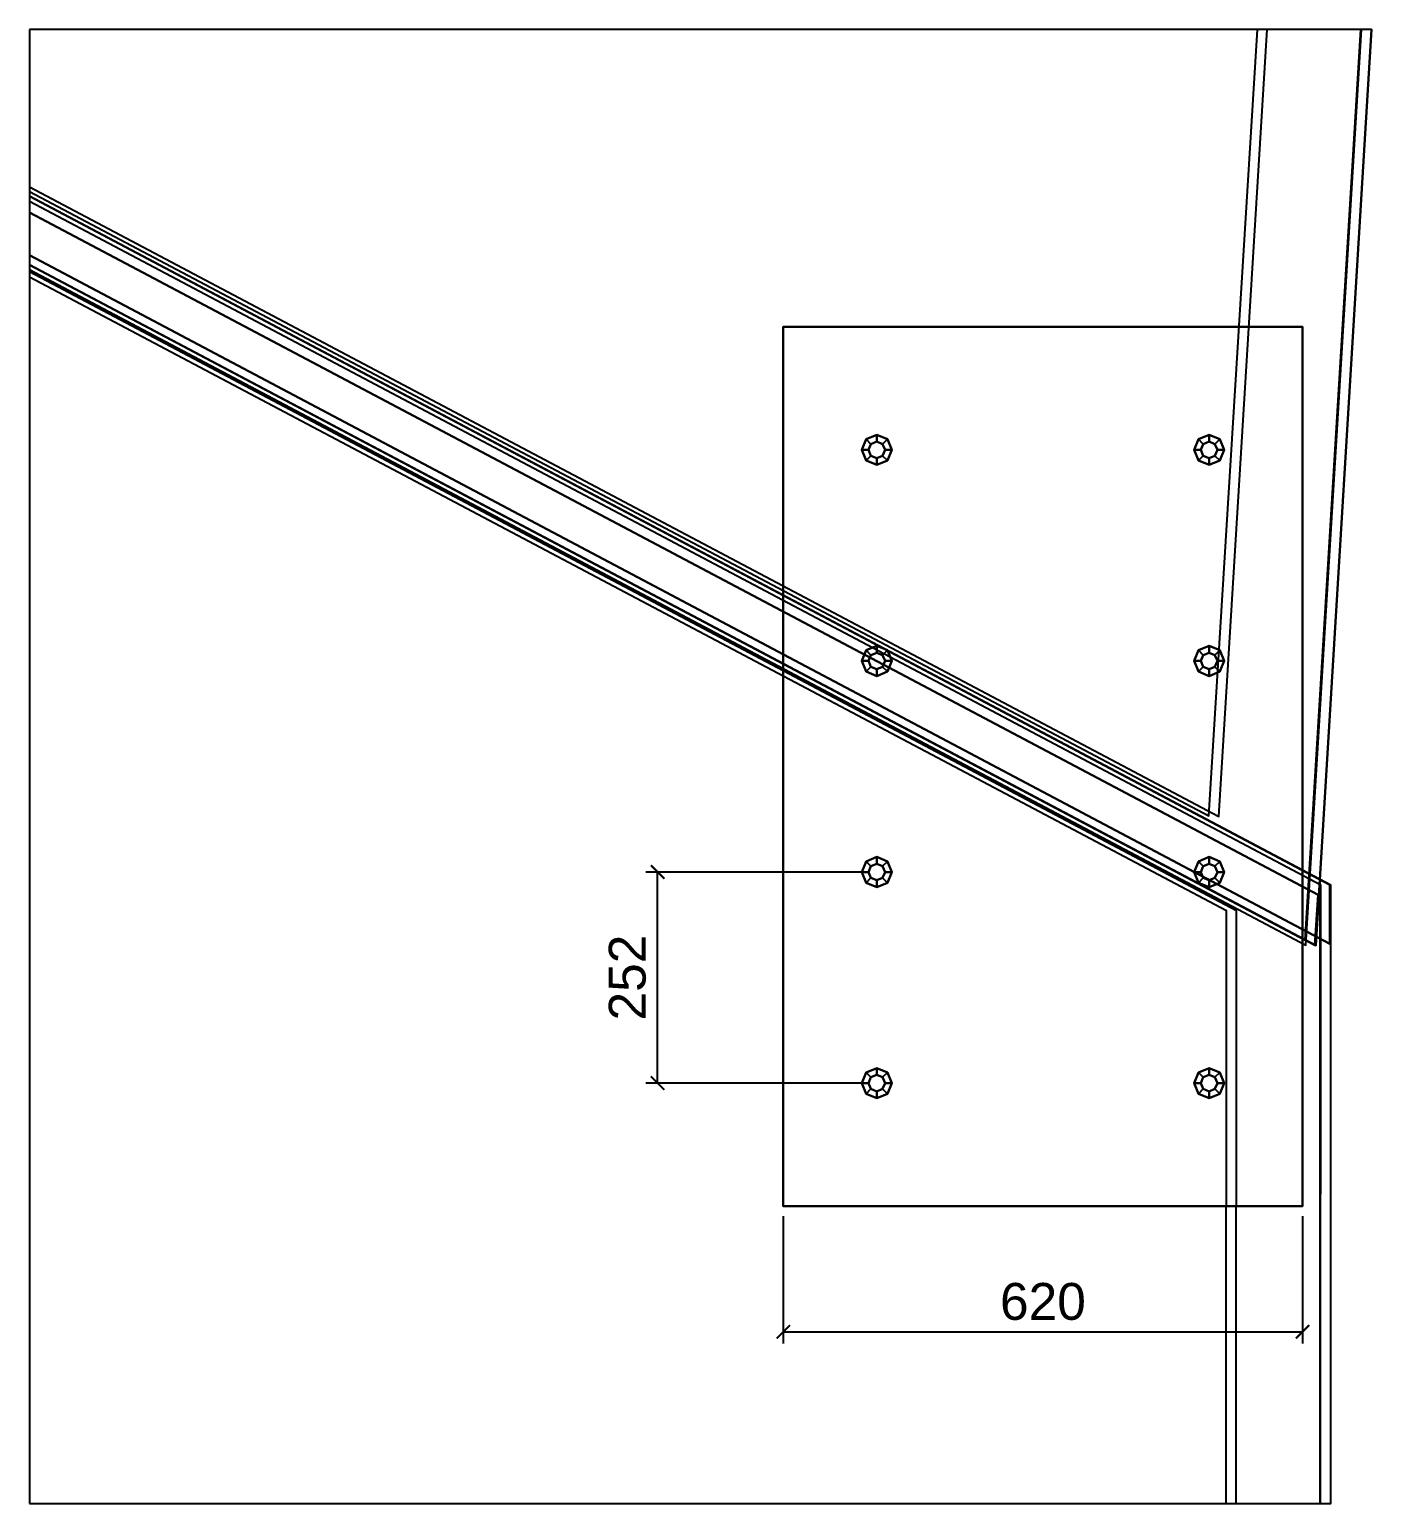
# Model space of a CAD drawing. Header units: millimetres. Extents: x -48000 to 1060615, y -2000 to 333000.
# Drawn here: x 1038790 to 1040392, y -880 to 880 of the extents above; entities that cross this region are included whole.
import ezdxf

# ---------------------------------------------------------------- set-up
doc = ezdxf.new("R2010")
doc.units = ezdxf.units.MM
doc.layers.add('D-STR-DIM', color=7, linetype='Continuous', lineweight=13)
doc.layers.add('D-STR-STRC', color=7, linetype='Continuous', lineweight=25)
doc.styles.add('OpenSansCondensed-Light', font='OpenSansCondensed-Light.ttf')
doc.styles.add('TOWER_UNICODE', font='Arial Unicode.ttf')
doc.dimstyles.new('EZDXF', dxfattribs={"dimtxt": 0.25, "dimasz": 0.175, "dimexe": 0.375, "dimexo": 0.125, "dimgap": 0.1, "dimtad": 1, "dimlfac": 100, "dimzin": 12, "dimdsep": 46, "dimtxsty": 'OpenSansCondensed-Light', "dimblk": 'ARCHTICK', "dimcen": 2.5, "dimazin": 3, "dimtfac": 0.5, "dimtmove": 2, "dimatfit": 3})

# ---------------------------------------------------------------- blocks, each defined once
blk = doc.blocks.new('_ARCHTICK')
at = {"color": 0, "linetype": 'BYBLOCK', "const_width": 0.15}
blk.add_lwpolyline([(-0.5, -0.5), (0.5, 0.5)], dxfattribs=at)

msp = doc.modelspace()

# ---------------------------------------------------------------- linework, layer by layer
at = {"layer": 'D-STR-STRC'}
for points in [[(1038790, 880), (1038790, 599.13), (1040325.69, -213.85), (1040392.32, 880)], [(1038790, 880), (1038790, 593.6), (1040313.88, -213.13), (1040380.47, 880)], [(1038790, 880), (1038790, 692.1), (1040209.99, -59.63), (1040267.88, 880)], [(1038790, 880), (1038790, 686.57), (1040198.19, -58.91), (1040256.02, 880)], [(1040343.61, -141.67), (1038790, 680.8), (1038790, 680.8), (1040331.11, -135.05)], [(1038790, -880), (1040343.56, -880), (1040343.61, -141.67), (1038790, 680.8)], [(1038790, 680.8), (1040342.72, -141.2), (1038790, 680.8)], [(1038790, -880), (1040331.57, -880), (1040331.62, -141.67), (1038790, 674.45)], [(1038790, 661.28), (1040328.47, -153.17), (1038790, 661.28)], [(1038790, 610.39), (1040342.72, -211.61), (1038790, 610.39)], [(1040325.69, -213.85), (1038790, 599.13), (1038790, 599.13), (1040313.19, -207.23)], [(1038790, 599.13), (1040324.8, -213.38), (1038790, 599.13)], [(1038790, -880), (1040230.6, -880), (1040231.06, -172.35), (1038790, 590.54)], [(1038790, -880), (1040218.61, -880), (1040219.07, -172.35), (1038790, 584.19)], [(1039690, -525), (1040310, -525), (1040310, 525), (1039690, 525)], [(1040310, 525), (1039690, 525), (1039690, 525), (1040310, 525)], [(1039690, 525), (1039690, -525), (1039690, -525), (1039690, 525)], [(1040310, -525), (1039690, -525), (1039690, 525), (1040310, 525)], [(1039690, -525), (1039690, 525), (1039690, 525), (1039690, -525)], [(1039690, 525), (1040310, 525), (1040310, 525), (1039690, 525)], [(1040310, -525), (1040310, 525), (1040310, 525), (1040310, -525)], [(1040310, 525), (1040310, -525), (1040310, -525), (1040310, 525)], [(1039819.6, 378), (1039814.33, 390.73), (1039801.6, 396), (1039788.87, 390.73), (1039783.6, 378), (1039788.87, 365.27), (1039801.6, 360), (1039814.33, 365.27)], [(1039783.6, 378), (1039788.87, 390.73), (1039801.6, 396), (1039814.33, 390.73), (1039819.6, 378), (1039814.33, 365.27), (1039801.6, 360), (1039788.87, 365.27)], [(1039788.87, 390.73), (1039783.6, 378), (1039783.6, 378), (1039788.87, 390.73)], [(1039788.87, 390.73), (1039783.6, 378), (1039791.7, 378), (1039794.6, 385)], [(1039783.6, 378), (1039788.87, 390.73), (1039788.87, 390.73), (1039783.6, 378)], [(1039783.6, 378), (1039788.87, 390.73), (1039794.6, 385), (1039791.7, 378)], [(1039801.6, 396), (1039788.87, 390.73), (1039788.87, 390.73), (1039801.6, 396)], [(1039801.6, 396), (1039788.87, 390.73), (1039794.6, 385), (1039801.6, 387.9)], [(1039788.87, 390.73), (1039801.6, 396), (1039801.6, 396), (1039788.87, 390.73)], [(1039788.87, 390.73), (1039801.6, 396), (1039801.6, 387.9), (1039794.6, 385)], [(1039811.5, 378), (1039808.6, 385), (1039801.6, 387.9), (1039794.6, 385), (1039791.7, 378), (1039794.6, 371), (1039801.6, 368.1), (1039808.6, 371)], [(1039791.7, 378), (1039794.6, 385), (1039801.6, 387.9), (1039808.6, 385), (1039811.5, 378), (1039808.6, 371), (1039801.6, 368.1), (1039794.6, 371)], [(1039814.33, 390.73), (1039801.6, 396), (1039801.6, 396), (1039814.33, 390.73)], [(1039814.33, 390.73), (1039801.6, 396), (1039801.6, 387.9), (1039808.6, 385)], [(1039801.6, 396), (1039814.33, 390.73), (1039814.33, 390.73), (1039801.6, 396)], [(1039801.6, 396), (1039814.33, 390.73), (1039808.6, 385), (1039801.6, 387.9)], [(1039819.6, 378), (1039814.33, 390.73), (1039808.6, 385), (1039811.5, 378)], [(1039814.33, 390.73), (1039819.6, 378), (1039811.5, 378), (1039808.6, 385)], [(1039819.6, 378), (1039814.33, 390.73), (1039814.33, 390.73), (1039819.6, 378)], [(1039814.33, 390.73), (1039819.6, 378), (1039819.6, 378), (1039814.33, 390.73)], [(1040216.4, 378), (1040211.13, 390.73), (1040198.4, 396), (1040185.67, 390.73), (1040180.4, 378), (1040185.67, 365.27), (1040198.4, 360), (1040211.13, 365.27)], [(1040180.4, 378), (1040185.67, 390.73), (1040198.4, 396), (1040211.13, 390.73), (1040216.4, 378), (1040211.13, 365.27), (1040198.4, 360), (1040185.67, 365.27)], [(1040185.67, 390.73), (1040180.4, 378), (1040180.4, 378), (1040185.67, 390.73)], [(1040185.67, 390.73), (1040180.4, 378), (1040188.5, 378), (1040191.4, 385)], [(1040180.4, 378), (1040185.67, 390.73), (1040185.67, 390.73), (1040180.4, 378)], [(1040180.4, 378), (1040185.67, 390.73), (1040191.4, 385), (1040188.5, 378)], [(1040198.4, 396), (1040185.67, 390.73), (1040185.67, 390.73), (1040198.4, 396)], [(1040198.4, 396), (1040185.67, 390.73), (1040191.4, 385), (1040198.4, 387.9)], [(1040185.67, 390.73), (1040198.4, 396), (1040198.4, 396), (1040185.67, 390.73)], [(1040185.67, 390.73), (1040198.4, 396), (1040198.4, 387.9), (1040191.4, 385)], [(1040208.3, 378), (1040205.4, 385), (1040198.4, 387.9), (1040191.4, 385), (1040188.5, 378), (1040191.4, 371), (1040198.4, 368.1), (1040205.4, 371)], [(1040188.5, 378), (1040191.4, 385), (1040198.4, 387.9), (1040205.4, 385), (1040208.3, 378), (1040205.4, 371), (1040198.4, 368.1), (1040191.4, 371)], [(1040211.13, 390.73), (1040198.4, 396), (1040198.4, 396), (1040211.13, 390.73)], [(1040211.13, 390.73), (1040198.4, 396), (1040198.4, 387.9), (1040205.4, 385)], [(1040198.4, 396), (1040211.13, 390.73), (1040211.13, 390.73), (1040198.4, 396)], [(1040198.4, 396), (1040211.13, 390.73), (1040205.4, 385), (1040198.4, 387.9)], [(1040216.4, 378), (1040211.13, 390.73), (1040205.4, 385), (1040208.3, 378)], [(1040211.13, 390.73), (1040216.4, 378), (1040208.3, 378), (1040205.4, 385)], [(1040216.4, 378), (1040211.13, 390.73), (1040211.13, 390.73), (1040216.4, 378)], [(1040211.13, 390.73), (1040216.4, 378), (1040216.4, 378), (1040211.13, 390.73)], [(1039783.6, 378), (1039788.87, 365.27), (1039788.87, 365.27), (1039783.6, 378)], [(1039783.6, 378), (1039788.87, 365.27), (1039794.6, 371), (1039791.7, 378)], [(1039788.87, 365.27), (1039783.6, 378), (1039783.6, 378), (1039788.87, 365.27)], [(1039788.87, 365.27), (1039783.6, 378), (1039791.7, 378), (1039794.6, 371)], [(1039788.87, 365.27), (1039801.6, 360), (1039801.6, 368.1), (1039794.6, 371)], [(1039801.6, 360), (1039788.87, 365.27), (1039794.6, 371), (1039801.6, 368.1)], [(1039801.6, 360), (1039814.33, 365.27), (1039808.6, 371), (1039801.6, 368.1)], [(1039814.33, 365.27), (1039801.6, 360), (1039801.6, 368.1), (1039808.6, 371)], [(1039814.33, 365.27), (1039819.6, 378), (1039811.5, 378), (1039808.6, 371)], [(1039819.6, 378), (1039814.33, 365.27), (1039808.6, 371), (1039811.5, 378)], [(1039814.33, 365.27), (1039819.6, 378), (1039819.6, 378), (1039814.33, 365.27)], [(1039819.6, 378), (1039814.33, 365.27), (1039814.33, 365.27), (1039819.6, 378)], [(1040180.4, 378), (1040185.67, 365.27), (1040185.67, 365.27), (1040180.4, 378)], [(1040180.4, 378), (1040185.67, 365.27), (1040191.4, 371), (1040188.5, 378)], [(1040185.67, 365.27), (1040180.4, 378), (1040180.4, 378), (1040185.67, 365.27)], [(1040185.67, 365.27), (1040180.4, 378), (1040188.5, 378), (1040191.4, 371)], [(1040185.67, 365.27), (1040198.4, 360), (1040198.4, 368.1), (1040191.4, 371)], [(1040198.4, 360), (1040185.67, 365.27), (1040191.4, 371), (1040198.4, 368.1)], [(1040198.4, 360), (1040211.13, 365.27), (1040205.4, 371), (1040198.4, 368.1)], [(1040211.13, 365.27), (1040198.4, 360), (1040198.4, 368.1), (1040205.4, 371)], [(1040211.13, 365.27), (1040216.4, 378), (1040208.3, 378), (1040205.4, 371)], [(1040216.4, 378), (1040211.13, 365.27), (1040205.4, 371), (1040208.3, 378)], [(1040211.13, 365.27), (1040216.4, 378), (1040216.4, 378), (1040211.13, 365.27)], [(1040216.4, 378), (1040211.13, 365.27), (1040211.13, 365.27), (1040216.4, 378)], [(1039788.87, 365.27), (1039801.6, 360), (1039801.6, 360), (1039788.87, 365.27)], [(1039801.6, 360), (1039788.87, 365.27), (1039788.87, 365.27), (1039801.6, 360)], [(1039801.6, 360), (1039814.33, 365.27), (1039814.33, 365.27), (1039801.6, 360)], [(1039814.33, 365.27), (1039801.6, 360), (1039801.6, 360), (1039814.33, 365.27)], [(1040185.67, 365.27), (1040198.4, 360), (1040198.4, 360), (1040185.67, 365.27)], [(1040198.4, 360), (1040185.67, 365.27), (1040185.67, 365.27), (1040198.4, 360)], [(1040198.4, 360), (1040211.13, 365.27), (1040211.13, 365.27), (1040198.4, 360)], [(1040211.13, 365.27), (1040198.4, 360), (1040198.4, 360), (1040211.13, 365.27)], [(1039819.6, 126), (1039814.33, 138.73), (1039801.6, 144), (1039788.87, 138.73), (1039783.6, 126), (1039788.87, 113.27), (1039801.6, 108), (1039814.33, 113.27)], [(1039783.6, 126), (1039788.87, 138.73), (1039801.6, 144), (1039814.33, 138.73), (1039819.6, 126), (1039814.33, 113.27), (1039801.6, 108), (1039788.87, 113.27)], [(1039801.6, 144), (1039788.87, 138.73), (1039788.87, 138.73), (1039801.6, 144)], [(1039801.6, 144), (1039788.87, 138.73), (1039794.6, 133), (1039801.6, 135.9)], [(1039788.87, 138.73), (1039801.6, 144), (1039801.6, 144), (1039788.87, 138.73)], [(1039788.87, 138.73), (1039801.6, 144), (1039801.6, 135.9), (1039794.6, 133)], [(1039814.33, 138.73), (1039801.6, 144), (1039801.6, 144), (1039814.33, 138.73)], [(1039814.33, 138.73), (1039801.6, 144), (1039801.6, 135.9), (1039808.6, 133)], [(1039801.6, 144), (1039814.33, 138.73), (1039814.33, 138.73), (1039801.6, 144)], [(1039801.6, 144), (1039814.33, 138.73), (1039808.6, 133), (1039801.6, 135.9)], [(1040216.4, 126), (1040211.13, 138.73), (1040198.4, 144), (1040185.67, 138.73), (1040180.4, 126), (1040185.67, 113.27), (1040198.4, 108), (1040211.13, 113.27)], [(1040180.4, 126), (1040185.67, 138.73), (1040198.4, 144), (1040211.13, 138.73), (1040216.4, 126), (1040211.13, 113.27), (1040198.4, 108), (1040185.67, 113.27)], [(1040198.4, 144), (1040185.67, 138.73), (1040185.67, 138.73), (1040198.4, 144)], [(1040198.4, 144), (1040185.67, 138.73), (1040191.4, 133), (1040198.4, 135.9)], [(1040185.67, 138.73), (1040198.4, 144), (1040198.4, 144), (1040185.67, 138.73)], [(1040185.67, 138.73), (1040198.4, 144), (1040198.4, 135.9), (1040191.4, 133)], [(1040211.13, 138.73), (1040198.4, 144), (1040198.4, 144), (1040211.13, 138.73)], [(1040211.13, 138.73), (1040198.4, 144), (1040198.4, 135.9), (1040205.4, 133)], [(1040198.4, 144), (1040211.13, 138.73), (1040211.13, 138.73), (1040198.4, 144)], [(1040198.4, 144), (1040211.13, 138.73), (1040205.4, 133), (1040198.4, 135.9)], [(1039788.87, 138.73), (1039783.6, 126), (1039783.6, 126), (1039788.87, 138.73)], [(1039788.87, 138.73), (1039783.6, 126), (1039791.7, 126), (1039794.6, 133)], [(1039783.6, 126), (1039788.87, 138.73), (1039788.87, 138.73), (1039783.6, 126)], [(1039783.6, 126), (1039788.87, 138.73), (1039794.6, 133), (1039791.7, 126)], [(1039783.6, 126), (1039788.87, 113.27), (1039788.87, 113.27), (1039783.6, 126)], [(1039783.6, 126), (1039788.87, 113.27), (1039794.6, 119), (1039791.7, 126)], [(1039788.87, 113.27), (1039783.6, 126), (1039783.6, 126), (1039788.87, 113.27)], [(1039788.87, 113.27), (1039783.6, 126), (1039791.7, 126), (1039794.6, 119)], [(1039811.5, 126), (1039808.6, 133), (1039801.6, 135.9), (1039794.6, 133), (1039791.7, 126), (1039794.6, 119), (1039801.6, 116.1), (1039808.6, 119)], [(1039791.7, 126), (1039794.6, 133), (1039801.6, 135.9), (1039808.6, 133), (1039811.5, 126), (1039808.6, 119), (1039801.6, 116.1), (1039794.6, 119)], [(1039819.6, 126), (1039814.33, 138.73), (1039808.6, 133), (1039811.5, 126)], [(1039814.33, 138.73), (1039819.6, 126), (1039811.5, 126), (1039808.6, 133)], [(1039814.33, 113.27), (1039819.6, 126), (1039811.5, 126), (1039808.6, 119)], [(1039819.6, 126), (1039814.33, 113.27), (1039808.6, 119), (1039811.5, 126)], [(1039819.6, 126), (1039814.33, 138.73), (1039814.33, 138.73), (1039819.6, 126)], [(1039814.33, 138.73), (1039819.6, 126), (1039819.6, 126), (1039814.33, 138.73)], [(1039814.33, 113.27), (1039819.6, 126), (1039819.6, 126), (1039814.33, 113.27)], [(1039819.6, 126), (1039814.33, 113.27), (1039814.33, 113.27), (1039819.6, 126)], [(1040185.67, 138.73), (1040180.4, 126), (1040180.4, 126), (1040185.67, 138.73)], [(1040185.67, 138.73), (1040180.4, 126), (1040188.5, 126), (1040191.4, 133)], [(1040180.4, 126), (1040185.67, 138.73), (1040185.67, 138.73), (1040180.4, 126)], [(1040180.4, 126), (1040185.67, 138.73), (1040191.4, 133), (1040188.5, 126)], [(1040180.4, 126), (1040185.67, 113.27), (1040185.67, 113.27), (1040180.4, 126)], [(1040180.4, 126), (1040185.67, 113.27), (1040191.4, 119), (1040188.5, 126)], [(1040185.67, 113.27), (1040180.4, 126), (1040180.4, 126), (1040185.67, 113.27)], [(1040185.67, 113.27), (1040180.4, 126), (1040188.5, 126), (1040191.4, 119)], [(1040208.3, 126), (1040205.4, 133), (1040198.4, 135.9), (1040191.4, 133), (1040188.5, 126), (1040191.4, 119), (1040198.4, 116.1), (1040205.4, 119)], [(1040188.5, 126), (1040191.4, 133), (1040198.4, 135.9), (1040205.4, 133), (1040208.3, 126), (1040205.4, 119), (1040198.4, 116.1), (1040191.4, 119)], [(1040216.4, 126), (1040211.13, 138.73), (1040205.4, 133), (1040208.3, 126)], [(1040211.13, 138.73), (1040216.4, 126), (1040208.3, 126), (1040205.4, 133)], [(1040211.13, 113.27), (1040216.4, 126), (1040208.3, 126), (1040205.4, 119)], [(1040216.4, 126), (1040211.13, 113.27), (1040205.4, 119), (1040208.3, 126)], [(1040216.4, 126), (1040211.13, 138.73), (1040211.13, 138.73), (1040216.4, 126)], [(1040211.13, 138.73), (1040216.4, 126), (1040216.4, 126), (1040211.13, 138.73)], [(1040211.13, 113.27), (1040216.4, 126), (1040216.4, 126), (1040211.13, 113.27)], [(1040216.4, 126), (1040211.13, 113.27), (1040211.13, 113.27), (1040216.4, 126)], [(1039788.87, 113.27), (1039801.6, 108), (1039801.6, 116.1), (1039794.6, 119)], [(1039801.6, 108), (1039788.87, 113.27), (1039794.6, 119), (1039801.6, 116.1)], [(1039788.87, 113.27), (1039801.6, 108), (1039801.6, 108), (1039788.87, 113.27)], [(1039801.6, 108), (1039788.87, 113.27), (1039788.87, 113.27), (1039801.6, 108)], [(1039801.6, 108), (1039814.33, 113.27), (1039808.6, 119), (1039801.6, 116.1)], [(1039814.33, 113.27), (1039801.6, 108), (1039801.6, 116.1), (1039808.6, 119)], [(1039801.6, 108), (1039814.33, 113.27), (1039814.33, 113.27), (1039801.6, 108)], [(1039814.33, 113.27), (1039801.6, 108), (1039801.6, 108), (1039814.33, 113.27)], [(1040185.67, 113.27), (1040198.4, 108), (1040198.4, 116.1), (1040191.4, 119)], [(1040198.4, 108), (1040185.67, 113.27), (1040191.4, 119), (1040198.4, 116.1)], [(1040185.67, 113.27), (1040198.4, 108), (1040198.4, 108), (1040185.67, 113.27)], [(1040198.4, 108), (1040185.67, 113.27), (1040185.67, 113.27), (1040198.4, 108)], [(1040198.4, 108), (1040211.13, 113.27), (1040205.4, 119), (1040198.4, 116.1)], [(1040211.13, 113.27), (1040198.4, 108), (1040198.4, 116.1), (1040205.4, 119)], [(1040198.4, 108), (1040211.13, 113.27), (1040211.13, 113.27), (1040198.4, 108)], [(1040211.13, 113.27), (1040198.4, 108), (1040198.4, 108), (1040211.13, 113.27)], [(1039819.6, -126), (1039814.33, -113.27), (1039801.6, -108), (1039788.87, -113.27), (1039783.6, -126), (1039788.87, -138.73), (1039801.6, -144), (1039814.33, -138.73)], [(1039783.6, -126), (1039788.87, -113.27), (1039801.6, -108), (1039814.33, -113.27), (1039819.6, -126), (1039814.33, -138.73), (1039801.6, -144), (1039788.87, -138.73)], [(1039788.87, -113.27), (1039783.6, -126), (1039783.6, -126), (1039788.87, -113.27)], [(1039788.87, -113.27), (1039783.6, -126), (1039791.7, -126), (1039794.6, -119)], [(1039783.6, -126), (1039788.87, -113.27), (1039788.87, -113.27), (1039783.6, -126)], [(1039783.6, -126), (1039788.87, -113.27), (1039794.6, -119), (1039791.7, -126)], [(1039801.6, -108), (1039788.87, -113.27), (1039788.87, -113.27), (1039801.6, -108)], [(1039801.6, -108), (1039788.87, -113.27), (1039794.6, -119), (1039801.6, -116.1)], [(1039788.87, -113.27), (1039801.6, -108), (1039801.6, -108), (1039788.87, -113.27)], [(1039788.87, -113.27), (1039801.6, -108), (1039801.6, -116.1), (1039794.6, -119)], [(1039811.5, -126), (1039808.6, -119), (1039801.6, -116.1), (1039794.6, -119), (1039791.7, -126), (1039794.6, -133), (1039801.6, -135.9), (1039808.6, -133)], [(1039791.7, -126), (1039794.6, -119), (1039801.6, -116.1), (1039808.6, -119), (1039811.5, -126), (1039808.6, -133), (1039801.6, -135.9), (1039794.6, -133)], [(1039814.33, -113.27), (1039801.6, -108), (1039801.6, -108), (1039814.33, -113.27)], [(1039814.33, -113.27), (1039801.6, -108), (1039801.6, -116.1), (1039808.6, -119)], [(1039801.6, -108), (1039814.33, -113.27), (1039814.33, -113.27), (1039801.6, -108)], [(1039801.6, -108), (1039814.33, -113.27), (1039808.6, -119), (1039801.6, -116.1)], [(1039819.6, -126), (1039814.33, -113.27), (1039808.6, -119), (1039811.5, -126)], [(1039814.33, -113.27), (1039819.6, -126), (1039811.5, -126), (1039808.6, -119)], [(1039819.6, -126), (1039814.33, -113.27), (1039814.33, -113.27), (1039819.6, -126)], [(1039814.33, -113.27), (1039819.6, -126), (1039819.6, -126), (1039814.33, -113.27)], [(1040216.4, -126), (1040211.13, -113.27), (1040198.4, -108), (1040185.67, -113.27), (1040180.4, -126), (1040185.67, -138.73), (1040198.4, -144), (1040211.13, -138.73)], [(1040180.4, -126), (1040185.67, -113.27), (1040198.4, -108), (1040211.13, -113.27), (1040216.4, -126), (1040211.13, -138.73), (1040198.4, -144), (1040185.67, -138.73)], [(1040185.67, -113.27), (1040180.4, -126), (1040180.4, -126), (1040185.67, -113.27)], [(1040185.67, -113.27), (1040180.4, -126), (1040188.5, -126), (1040191.4, -119)], [(1040180.4, -126), (1040185.67, -113.27), (1040185.67, -113.27), (1040180.4, -126)], [(1040180.4, -126), (1040185.67, -113.27), (1040191.4, -119), (1040188.5, -126)], [(1040198.4, -108), (1040185.67, -113.27), (1040185.67, -113.27), (1040198.4, -108)], [(1040198.4, -108), (1040185.67, -113.27), (1040191.4, -119), (1040198.4, -116.1)], [(1040185.67, -113.27), (1040198.4, -108), (1040198.4, -108), (1040185.67, -113.27)], [(1040185.67, -113.27), (1040198.4, -108), (1040198.4, -116.1), (1040191.4, -119)], [(1040208.3, -126), (1040205.4, -119), (1040198.4, -116.1), (1040191.4, -119), (1040188.5, -126), (1040191.4, -133), (1040198.4, -135.9), (1040205.4, -133)], [(1040188.5, -126), (1040191.4, -119), (1040198.4, -116.1), (1040205.4, -119), (1040208.3, -126), (1040205.4, -133), (1040198.4, -135.9), (1040191.4, -133)], [(1040211.13, -113.27), (1040198.4, -108), (1040198.4, -108), (1040211.13, -113.27)], [(1040211.13, -113.27), (1040198.4, -108), (1040198.4, -116.1), (1040205.4, -119)], [(1040198.4, -108), (1040211.13, -113.27), (1040211.13, -113.27), (1040198.4, -108)], [(1040198.4, -108), (1040211.13, -113.27), (1040205.4, -119), (1040198.4, -116.1)], [(1040216.4, -126), (1040211.13, -113.27), (1040205.4, -119), (1040208.3, -126)], [(1040211.13, -113.27), (1040216.4, -126), (1040208.3, -126), (1040205.4, -119)], [(1040216.4, -126), (1040211.13, -113.27), (1040211.13, -113.27), (1040216.4, -126)], [(1040211.13, -113.27), (1040216.4, -126), (1040216.4, -126), (1040211.13, -113.27)], [(1039783.6, -126), (1039788.87, -138.73), (1039788.87, -138.73), (1039783.6, -126)], [(1039783.6, -126), (1039788.87, -138.73), (1039794.6, -133), (1039791.7, -126)], [(1039788.87, -138.73), (1039783.6, -126), (1039783.6, -126), (1039788.87, -138.73)], [(1039788.87, -138.73), (1039783.6, -126), (1039791.7, -126), (1039794.6, -133)], [(1039788.87, -138.73), (1039801.6, -144), (1039801.6, -135.9), (1039794.6, -133)], [(1039801.6, -144), (1039788.87, -138.73), (1039794.6, -133), (1039801.6, -135.9)], [(1039788.87, -138.73), (1039801.6, -144), (1039801.6, -144), (1039788.87, -138.73)], [(1039801.6, -144), (1039788.87, -138.73), (1039788.87, -138.73), (1039801.6, -144)], [(1039801.6, -144), (1039814.33, -138.73), (1039808.6, -133), (1039801.6, -135.9)], [(1039814.33, -138.73), (1039801.6, -144), (1039801.6, -135.9), (1039808.6, -133)], [(1039801.6, -144), (1039814.33, -138.73), (1039814.33, -138.73), (1039801.6, -144)], [(1039814.33, -138.73), (1039801.6, -144), (1039801.6, -144), (1039814.33, -138.73)], [(1039814.33, -138.73), (1039819.6, -126), (1039811.5, -126), (1039808.6, -133)], [(1039819.6, -126), (1039814.33, -138.73), (1039808.6, -133), (1039811.5, -126)], [(1039814.33, -138.73), (1039819.6, -126), (1039819.6, -126), (1039814.33, -138.73)], [(1039819.6, -126), (1039814.33, -138.73), (1039814.33, -138.73), (1039819.6, -126)], [(1040180.4, -126), (1040185.67, -138.73), (1040185.67, -138.73), (1040180.4, -126)], [(1040180.4, -126), (1040185.67, -138.73), (1040191.4, -133), (1040188.5, -126)], [(1040185.67, -138.73), (1040180.4, -126), (1040180.4, -126), (1040185.67, -138.73)], [(1040185.67, -138.73), (1040180.4, -126), (1040188.5, -126), (1040191.4, -133)], [(1040185.67, -138.73), (1040198.4, -144), (1040198.4, -135.9), (1040191.4, -133)], [(1040198.4, -144), (1040185.67, -138.73), (1040191.4, -133), (1040198.4, -135.9)], [(1040185.67, -138.73), (1040198.4, -144), (1040198.4, -144), (1040185.67, -138.73)], [(1040198.4, -144), (1040185.67, -138.73), (1040185.67, -138.73), (1040198.4, -144)], [(1040198.4, -144), (1040211.13, -138.73), (1040205.4, -133), (1040198.4, -135.9)], [(1040211.13, -138.73), (1040198.4, -144), (1040198.4, -135.9), (1040205.4, -133)], [(1040198.4, -144), (1040211.13, -138.73), (1040211.13, -138.73), (1040198.4, -144)], [(1040211.13, -138.73), (1040198.4, -144), (1040198.4, -144), (1040211.13, -138.73)], [(1040211.13, -138.73), (1040216.4, -126), (1040208.3, -126), (1040205.4, -133)], [(1040216.4, -126), (1040211.13, -138.73), (1040205.4, -133), (1040208.3, -126)], [(1040211.13, -138.73), (1040216.4, -126), (1040216.4, -126), (1040211.13, -138.73)], [(1040216.4, -126), (1040211.13, -138.73), (1040211.13, -138.73), (1040216.4, -126)], [(1039819.6, -378), (1039814.33, -365.27), (1039801.6, -360), (1039788.87, -365.27), (1039783.6, -378), (1039788.87, -390.73), (1039801.6, -396), (1039814.33, -390.73)], [(1039783.6, -378), (1039788.87, -365.27), (1039801.6, -360), (1039814.33, -365.27), (1039819.6, -378), (1039814.33, -390.73), (1039801.6, -396), (1039788.87, -390.73)], [(1039788.87, -365.27), (1039783.6, -378), (1039783.6, -378), (1039788.87, -365.27)], [(1039788.87, -365.27), (1039783.6, -378), (1039791.7, -378), (1039794.6, -371)], [(1039783.6, -378), (1039788.87, -365.27), (1039788.87, -365.27), (1039783.6, -378)], [(1039783.6, -378), (1039788.87, -365.27), (1039794.6, -371), (1039791.7, -378)], [(1039801.6, -360), (1039788.87, -365.27), (1039788.87, -365.27), (1039801.6, -360)], [(1039801.6, -360), (1039788.87, -365.27), (1039794.6, -371), (1039801.6, -368.1)], [(1039788.87, -365.27), (1039801.6, -360), (1039801.6, -360), (1039788.87, -365.27)], [(1039788.87, -365.27), (1039801.6, -360), (1039801.6, -368.1), (1039794.6, -371)], [(1039811.5, -378), (1039808.6, -371), (1039801.6, -368.1), (1039794.6, -371), (1039791.7, -378), (1039794.6, -385), (1039801.6, -387.9), (1039808.6, -385)], [(1039791.7, -378), (1039794.6, -371), (1039801.6, -368.1), (1039808.6, -371), (1039811.5, -378), (1039808.6, -385), (1039801.6, -387.9), (1039794.6, -385)], [(1039814.33, -365.27), (1039801.6, -360), (1039801.6, -360), (1039814.33, -365.27)], [(1039814.33, -365.27), (1039801.6, -360), (1039801.6, -368.1), (1039808.6, -371)], [(1039801.6, -360), (1039814.33, -365.27), (1039814.33, -365.27), (1039801.6, -360)], [(1039801.6, -360), (1039814.33, -365.27), (1039808.6, -371), (1039801.6, -368.1)], [(1039819.6, -378), (1039814.33, -365.27), (1039808.6, -371), (1039811.5, -378)], [(1039814.33, -365.27), (1039819.6, -378), (1039811.5, -378), (1039808.6, -371)], [(1039819.6, -378), (1039814.33, -365.27), (1039814.33, -365.27), (1039819.6, -378)], [(1039814.33, -365.27), (1039819.6, -378), (1039819.6, -378), (1039814.33, -365.27)], [(1040216.4, -378), (1040211.13, -365.27), (1040198.4, -360), (1040185.67, -365.27), (1040180.4, -378), (1040185.67, -390.73), (1040198.4, -396), (1040211.13, -390.73)], [(1040180.4, -378), (1040185.67, -365.27), (1040198.4, -360), (1040211.13, -365.27), (1040216.4, -378), (1040211.13, -390.73), (1040198.4, -396), (1040185.67, -390.73)], [(1040185.67, -365.27), (1040180.4, -378), (1040180.4, -378), (1040185.67, -365.27)], [(1040185.67, -365.27), (1040180.4, -378), (1040188.5, -378), (1040191.4, -371)], [(1040180.4, -378), (1040185.67, -365.27), (1040185.67, -365.27), (1040180.4, -378)], [(1040180.4, -378), (1040185.67, -365.27), (1040191.4, -371), (1040188.5, -378)], [(1040198.4, -360), (1040185.67, -365.27), (1040185.67, -365.27), (1040198.4, -360)], [(1040198.4, -360), (1040185.67, -365.27), (1040191.4, -371), (1040198.4, -368.1)], [(1040185.67, -365.27), (1040198.4, -360), (1040198.4, -360), (1040185.67, -365.27)], [(1040185.67, -365.27), (1040198.4, -360), (1040198.4, -368.1), (1040191.4, -371)], [(1040208.3, -378), (1040205.4, -371), (1040198.4, -368.1), (1040191.4, -371), (1040188.5, -378), (1040191.4, -385), (1040198.4, -387.9), (1040205.4, -385)], [(1040188.5, -378), (1040191.4, -371), (1040198.4, -368.1), (1040205.4, -371), (1040208.3, -378), (1040205.4, -385), (1040198.4, -387.9), (1040191.4, -385)], [(1040211.13, -365.27), (1040198.4, -360), (1040198.4, -360), (1040211.13, -365.27)], [(1040211.13, -365.27), (1040198.4, -360), (1040198.4, -368.1), (1040205.4, -371)], [(1040198.4, -360), (1040211.13, -365.27), (1040211.13, -365.27), (1040198.4, -360)], [(1040198.4, -360), (1040211.13, -365.27), (1040205.4, -371), (1040198.4, -368.1)], [(1040216.4, -378), (1040211.13, -365.27), (1040205.4, -371), (1040208.3, -378)], [(1040211.13, -365.27), (1040216.4, -378), (1040208.3, -378), (1040205.4, -371)], [(1040216.4, -378), (1040211.13, -365.27), (1040211.13, -365.27), (1040216.4, -378)], [(1040211.13, -365.27), (1040216.4, -378), (1040216.4, -378), (1040211.13, -365.27)], [(1039783.6, -378), (1039788.87, -390.73), (1039788.87, -390.73), (1039783.6, -378)], [(1039783.6, -378), (1039788.87, -390.73), (1039794.6, -385), (1039791.7, -378)], [(1039788.87, -390.73), (1039783.6, -378), (1039783.6, -378), (1039788.87, -390.73)], [(1039788.87, -390.73), (1039783.6, -378), (1039791.7, -378), (1039794.6, -385)], [(1039788.87, -390.73), (1039801.6, -396), (1039801.6, -387.9), (1039794.6, -385)], [(1039801.6, -396), (1039788.87, -390.73), (1039794.6, -385), (1039801.6, -387.9)], [(1039801.6, -396), (1039814.33, -390.73), (1039808.6, -385), (1039801.6, -387.9)], [(1039814.33, -390.73), (1039801.6, -396), (1039801.6, -387.9), (1039808.6, -385)], [(1039814.33, -390.73), (1039819.6, -378), (1039811.5, -378), (1039808.6, -385)], [(1039819.6, -378), (1039814.33, -390.73), (1039808.6, -385), (1039811.5, -378)], [(1039814.33, -390.73), (1039819.6, -378), (1039819.6, -378), (1039814.33, -390.73)], [(1039819.6, -378), (1039814.33, -390.73), (1039814.33, -390.73), (1039819.6, -378)], [(1040180.4, -378), (1040185.67, -390.73), (1040185.67, -390.73), (1040180.4, -378)], [(1040180.4, -378), (1040185.67, -390.73), (1040191.4, -385), (1040188.5, -378)], [(1040185.67, -390.73), (1040180.4, -378), (1040180.4, -378), (1040185.67, -390.73)], [(1040185.67, -390.73), (1040180.4, -378), (1040188.5, -378), (1040191.4, -385)], [(1040185.67, -390.73), (1040198.4, -396), (1040198.4, -387.9), (1040191.4, -385)], [(1040198.4, -396), (1040185.67, -390.73), (1040191.4, -385), (1040198.4, -387.9)], [(1040198.4, -396), (1040211.13, -390.73), (1040205.4, -385), (1040198.4, -387.9)], [(1040211.13, -390.73), (1040198.4, -396), (1040198.4, -387.9), (1040205.4, -385)], [(1040211.13, -390.73), (1040216.4, -378), (1040208.3, -378), (1040205.4, -385)], [(1040216.4, -378), (1040211.13, -390.73), (1040205.4, -385), (1040208.3, -378)], [(1040211.13, -390.73), (1040216.4, -378), (1040216.4, -378), (1040211.13, -390.73)], [(1040216.4, -378), (1040211.13, -390.73), (1040211.13, -390.73), (1040216.4, -378)], [(1039788.87, -390.73), (1039801.6, -396), (1039801.6, -396), (1039788.87, -390.73)], [(1039801.6, -396), (1039788.87, -390.73), (1039788.87, -390.73), (1039801.6, -396)], [(1039801.6, -396), (1039814.33, -390.73), (1039814.33, -390.73), (1039801.6, -396)], [(1039814.33, -390.73), (1039801.6, -396), (1039801.6, -396), (1039814.33, -390.73)], [(1040185.67, -390.73), (1040198.4, -396), (1040198.4, -396), (1040185.67, -390.73)], [(1040198.4, -396), (1040185.67, -390.73), (1040185.67, -390.73), (1040198.4, -396)], [(1040198.4, -396), (1040211.13, -390.73), (1040211.13, -390.73), (1040198.4, -396)], [(1040211.13, -390.73), (1040198.4, -396), (1040198.4, -396), (1040211.13, -390.73)], [(1039690, -525), (1040310, -525), (1040310, -525), (1039690, -525)], [(1040310, -525), (1039690, -525), (1039690, -525), (1040310, -525)]]:
    msp.add_lwpolyline(points, close=True, dxfattribs=at)
for points in [[(1040379.42, 880), (1040313.19, -207.23), (1040379.42, 880)], [(1040392.32, 880), (1040325.69, -213.85), (1040392.32, 880)], [(1040331.06, -880), (1040331.06, -880), (1040331.11, -135.05)], [(1040324.8, -213.38), (1040328.47, -153.17)], [(1040342.72, -211.61), (1040342.72, -141.2)], [(1040343.56, -880), (1040343.56, -880), (1040343.61, -141.67)]]:
    msp.add_lwpolyline(points, dxfattribs=at)

# ---------------------------------------------------------------- dimensions: what is measured, and where the dimension line sits
at = {"layer": 'D-STR-DIM'}
for base, p1, p2, angle in [((1039540, -378), (1039801.6, -378), (1039801.6, -126), 90), ((1039690, -675), (1039690, -525), (1040310, -525), 0)]:
    msp.add_linear_dim(base=base, p1=p1, p2=p2, angle=angle, dimstyle='EZDXF', override={"dimtxt": 44, "dimasz": 16, "dimexe": 14, "dimexo": 12, "dimgap": 14, "dimtad": 1, "dimdec": 1, "dimlfac": 1, "dimlunit": 2, "dimtxsty": 'TOWER_UNICODE', "dimclrd": 7, "dimclre": 7, "dimclrt": 7}, dxfattribs=at).render()

doc.saveas('drawing.dxf')
